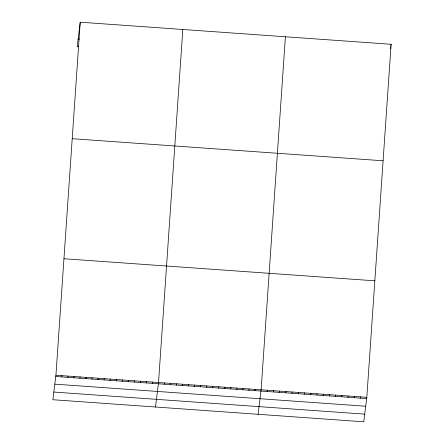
<?xml version="1.0" encoding="UTF-8"?>
<svg xmlns="http://www.w3.org/2000/svg" width="444" height="444" viewBox="0 0 444 444"><rect width="100%" height="100%" fill="white"/><g stroke="black" fill="none" stroke-linecap="round" stroke-linejoin="round"><path stroke-width="0.67" d="M55.933 375.236L80.231 22.2L391.114 44.278L366.822 397.313L363.769 421.8L52.886 399.722L55.933 375.236L366.822 397.313M182.823 29.487L158.525 382.523L155.478 407.009M285.414 36.769L261.122 389.81L258.069 414.291M80.231 22.2L77.178 46.687L78.521 46.781M61.81 376.923L61.971 375.668M67.849 377.35L68.004 376.096M73.882 377.777L74.037 376.523M79.92 378.205L80.075 376.95M85.953 378.638L86.108 377.383M91.986 379.065L92.141 377.811M98.024 379.492L98.18 378.238M104.057 379.92L104.212 378.665M110.09 380.353L110.251 379.093M116.128 380.78L116.284 379.526M122.161 381.207L122.316 379.953M128.194 381.635L128.355 380.38M134.232 382.062L134.388 380.808M140.265 382.495L140.421 381.241M146.304 382.922L146.459 381.668M152.336 383.35L152.492 382.095M164.408 384.204L164.563 382.95M170.441 384.637L170.596 383.383M176.473 385.065L176.629 383.81M182.512 385.492L182.667 384.238M188.545 385.919L188.7 384.665M194.577 386.352L194.738 385.098M200.616 386.78L200.771 385.525M206.649 387.207L206.804 385.953M212.687 387.634L212.843 386.38M218.72 388.062L218.875 386.807M224.753 388.494L224.908 387.24M230.791 388.922L230.947 387.668M236.824 389.349L236.979 388.095M242.857 389.776L243.012 388.522M248.895 390.209L249.051 388.955M254.928 390.637L255.084 389.382M267.183 391.508L267.338 390.254M273.399 391.947L273.554 390.692M279.615 392.391L279.77 391.136M285.836 392.829L285.991 391.575M292.052 393.273L292.208 392.019M298.268 393.711L298.424 392.457M304.49 394.155L304.645 392.901M310.706 394.599L310.861 393.34M316.922 395.038L317.077 393.784M323.143 395.482L323.299 394.228M329.359 395.92L329.515 394.666M335.575 396.364L335.731 395.11M341.791 396.803L341.952 395.549M390.548 48.818L390.82 46.626M390.959 45.532L391.114 44.278M348.013 397.247L348.168 395.993M354.229 397.685L354.384 396.431M360.445 398.129L360.606 396.875M78.133 39.017L79.476 39.111M72.211 138.7L383.1 160.778M63.953 258.735L374.836 280.813M55.778 376.495L366.666 398.573M54.823 384.16L365.712 406.238M53.841 392.058L364.724 414.135"/></g></svg>
